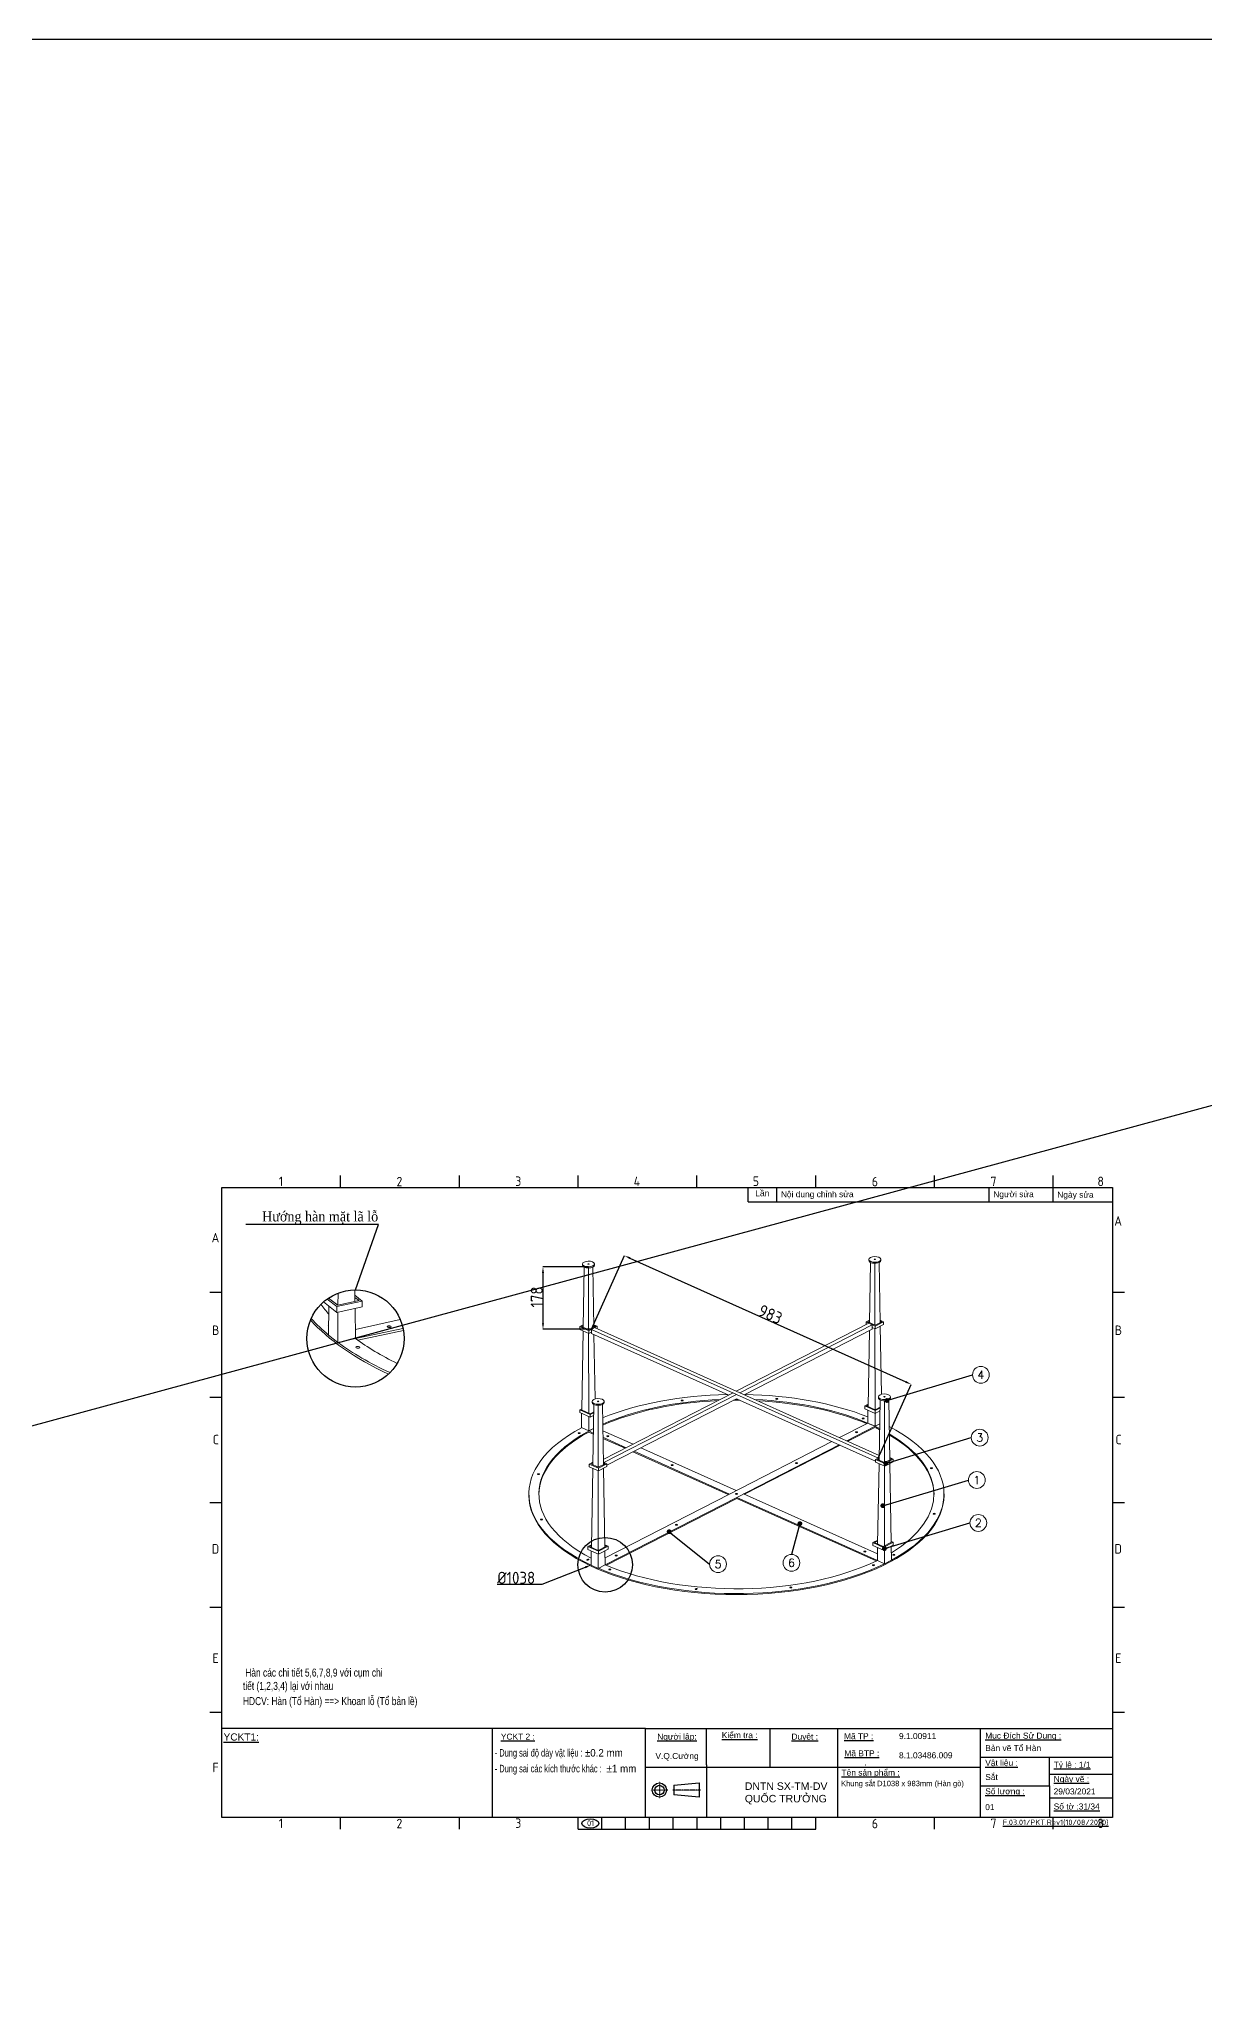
# Model space of a CAD drawing. Header units: millimetres. Extents: x -205945 to -46279, y 28253 to 108078.
# Drawn here: x -79536 to -76621, y 42130 to 47014 of the extents above; entities that cross this region are included whole.
import ezdxf
from ezdxf import colors
from ezdxf.entities.mleader import LeaderData, LeaderLine
from ezdxf.enums import TextEntityAlignment as Align
from ezdxf.math import Vec2, Vec3

# ---------------------------------------------------------------- set-up
doc = ezdxf.new("R2010")
doc.units = ezdxf.units.MM
doc.header["$PDMODE"] = 2
for name, pattern in [('CENTER', [2, 1.25, -0.25, 0.25, -0.25]), ('CENTERX2', [4, 2.5, -0.5, 0.5, -0.5]), ('CONTPVMNIL', [0])]:
    doc.linetypes.add(name, pattern=pattern)
doc.layers.get('0').update_dxf_attribs({"linetype": 'CONTPVMNIL'})
doc.layers.get('DEFPOINTS').update_dxf_attribs({"color": 6})
for name, color, linetype in [('CENTER', 1, 'CENTERX2'), ('FRAME050', 6, 'Continuous'), ('MAIN', 7, 'Continuous')]:
    doc.layers.add(name, color=color, linetype=linetype)
doc.layers.add('from', color=7, linetype='Continuous', lineweight=13)
doc.styles.add('ISOCP', font='isocp')
doc.styles.add('SLDTEXTSTYLE3', font='TXT', dxfattribs={"width": 0.65, "bigfont": 'bigfont'})
doc.styles.get("Standard").update_dxf_attribs({"font": 'isocp.shx'})
doc.styles.add('style1', font='arial.ttf', dxfattribs={"width": 0.75})
doc.styles.add('TXT', font='txt.shx', dxfattribs={"bigfont": 'gbcbig.shx'})
doc.dimstyles.new('Dim20$0', dxfattribs={"dimtxt": 20, "dimasz": 10, "dimexe": 0, "dimexo": 0, "dimgap": 0.6, "dimtad": 1, "dimtoh": 1, "dimdsep": 46, "dimtxsty": 'ISOCP', "dimcen": 0, "dimclrd": 3, "dimclre": 3, "dimclrt": 7, "dimadec": 3, "dimazin": 2, "dimtp": 0.05, "dimtm": 0.05, "dimtfac": 0.7, "dimtofl": 0, "dimtmove": 0, "dimatfit": 3, "dimfxl": 0, "dimtolj": 1, "dimarcsym": 0})
doc.dimstyles.new('Dim20$3', dxfattribs={"dimtxt": 20, "dimasz": 10, "dimexe": 0, "dimexo": 0, "dimgap": 0.6, "dimtad": 1, "dimtoh": 1, "dimdsep": 46, "dimtxsty": 'ISOCP', "dimcen": 0, "dimclrd": 3, "dimclre": 3, "dimclrt": 7, "dimadec": 3, "dimazin": 2, "dimtp": 0.05, "dimtm": 0.05, "dimtfac": 0.7, "dimtofl": 0, "dimtmove": 0, "dimatfit": 3, "dimfxl": 0, "dimtolj": 1, "dimarcsym": 0})
doc.dimstyles.new('Dim7.5', dxfattribs={"dimtxt": 7.5, "dimasz": 4, "dimexe": 0, "dimexo": 0, "dimgap": 1, "dimtad": 1, "dimdsep": 46, "dimtxsty": 'Standard', "dimcen": 0, "dimclrd": 3, "dimclre": 3, "dimclrt": 7, "dimadec": 3, "dimazin": 2, "dimtp": 0.05, "dimtm": 0.05, "dimtfac": 0.7, "dimtofl": 0, "dimtmove": 0, "dimatfit": 3, "dimfxl": 0, "dimtolj": 1, "dimarcsym": 0})

# ---------------------------------------------------------------- blocks, each defined once
blk = doc.blocks.new('ẢERHAEEH')
at = {"layer": 'FRAME050'}
for p, q in [((-261.36, 213.96), (-261.36, 217.92)), ((-221.76, 213.96), (-221.76, 217.92)), ((-182.16, 213.96), (-182.16, 217.92)), ((-142.56, 213.96), (-142.56, 217.92)), ((-102.96, 213.96), (-102.96, 217.92)), ((-63.36, 213.96), (-63.36, 217.92)), ((-23.76, 213.96), (-23.76, 217.92)), ((-300.96, 178.96), (-304.92, 178.96)), ((0, 178.96), (-3.96, 178.96)), ((-300.96, 143.96), (-304.92, 143.96)), ((0, 143.96), (-3.96, 143.96)), ((-304.92, 108.96), (-300.96, 108.96)), ((-3.96, 108.96), (0, 108.96)), ((-300.96, 73.96), (-304.92, 73.96)), ((0, 73.96), (-3.96, 73.96)), ((-300.96, 38.96), (-304.92, 38.96)), ((0, 38.96), (-3.96, 38.96)), ((-261.36, 0), (-261.36, 3.96)), ((-221.76, 0), (-221.76, 3.96)), ((-182.16, 0), (-182.16, 3.96)), ((-182.16, 0), (-102.96, 0)), ((-174.24, 0), (-174.24, 3.96)), ((-166.32, 0), (-166.32, 3.96)), ((-158.4, 0), (-158.4, 3.96)), ((-150.48, 0), (-150.48, 3.96)), ((-142.56, 3.96), (-142.56, 0)), ((-134.64, 0), (-134.64, 3.96)), ((-126.72, 0), (-126.72, 3.96)), ((-118.8, 0), (-118.8, 3.96)), ((-110.88, 0), (-110.88, 3.96)), ((-102.96, 0), (-102.96, 3.96)), ((-63.36, 0), (-63.36, 3.96)), ((-23.76, 0), (-23.76, 3.96))]:
    blk.add_line(p, q, dxfattribs=at)
at = {"layer": 'MAIN', "color": 7, "linetype": 'Continuous'}
blk.add_lwpolyline([(-300.96, 213.96), (-3.96, 213.96), (-3.96, 3.96), (-300.96, 3.96)], close=True, dxfattribs=at)
at = {"layer": 'FRAME050', "style": 'ISOCP'}
for s, p in [('1', (-281.95, 214.36)), ('2', (-242.72, 214.28)), ('3', (-203.13, 214.42)), ('4', (-163.63, 214.36)), ('5', (-123.93, 214.42)), ('6', (-84.25, 214.28)), ('7', (-44.67, 214.36)), ('8', (-9.03, 214.36)), ('A', (-3.41, 201.17)), ('A', (-304.37, 195.59)), ('B', (-304.21, 164.74)), ('B', (-3.25, 164.74)), ('C', (-303.97, 128.3)), ('C', (-3.01, 128.3)), ('D', (-304.3, 91.87)), ('D', (-3.34, 91.87)), ('E', (-304.05, 55.44)), ('E', (-3.09, 55.44)), ('F', (-304.05, 19.01)), ('1', (-281.95, 0.4)), ('2', (-242.72, 0.32)), ('3', (-203.13, 0.46)), ('6', (-84.25, 0.32)), ('7', (-44.67, 0.4)), ('8', (-9.03, 0.4))]:
    blk.add_text(s, height=3.17, dxfattribs=at).set_placement(p)
blk = doc.blocks.new('*D173')
at = {"color": 3, "lineweight": -2, "ltscale": 30, "transparency": 16777216}
for p, q in [((-78162.5, 43945.1), (-78276.3, 43945.1)), ((-78276.3, 43930.1), (-78276.3, 43804)), ((-78155.3, 43789), (-78276.3, 43789))]:
    blk.add_line(p, q, dxfattribs=at)
at = {"color": 3, "ltscale": 30, "transparency": 16777216}
for points in [[(-78278.8, 43930.1), (-78273.8, 43930.1), (-78276.3, 43945.1)], [(-78278.8, 43804), (-78273.8, 43804), (-78276.3, 43789)]]:
    blk.add_solid(points, dxfattribs=at)
at = {"layer": 'DEFPOINTS', "color": 0, "ltscale": 30, "transparency": 16777216}
for p in [(-78162.5, 43945.1), (-78276.3, 43789), (-78155.3, 43789)]:
    blk.add_point(p, dxfattribs=at)
at = {"color": 7, "ltscale": 30, "transparency": 16777216, "insert": (-78291.9, 43869.8), "char_height": 30, "attachment_point": 5, "rotation": 90, "style": 'ISOCP'}
blk.add_mtext('\\A1;178', dxfattribs=at)
blk = doc.blocks.new('*D174')
at = {"color": 3, "lineweight": -2, "ltscale": 30, "transparency": 16777216}
for p, q in [((-78155.3, 43789), (-78072.7, 43973.2)), ((-78059, 43967.1), (-77369, 43657.5)), ((-77438, 43467.1), (-77355.3, 43651.4))]:
    blk.add_line(p, q, dxfattribs=at)
at = {"color": 3, "ltscale": 30, "transparency": 16777216}
for points in [[(-78057.9, 43969.3), (-78060, 43964.8), (-78072.7, 43973.2)], [(-77368, 43659.8), (-77370, 43655.2), (-77355.3, 43651.4)]]:
    blk.add_solid(points, dxfattribs=at)
at = {"layer": 'DEFPOINTS', "color": 0, "ltscale": 30, "transparency": 16777216}
for p in [(-78155.3, 43789, 0), (-77355.3, 43651.4), (-77438, 43467.1, 0)]:
    blk.add_point(p, dxfattribs=at)
at = {"color": 7, "ltscale": 30, "transparency": 16777216, "insert": (-77707.6, 43826.5), "char_height": 30, "attachment_point": 5, "rotation": 335.8387, "style": 'ISOCP'}
blk.add_mtext('\\A1;983', dxfattribs=at)
blk = doc.blocks.new('*D175')
at = {"color": 3, "lineweight": -2, "ltscale": 30, "transparency": 16777216}
for p, q in [((-78278.6, 43152.3), (-78170.1, 43194.2)), ((-78391.2, 43152.3), (-78278.6, 43152.3))]:
    blk.add_line(p, q, dxfattribs=at)
at = {"color": 3, "ltscale": 30, "transparency": 16777216}
blk.add_solid([(-78171.1, 43196.6), (-78169.2, 43191.9), (-78156.2, 43199.7)], dxfattribs=at)
at = {"layer": 'DEFPOINTS', "color": 0, "ltscale": 30, "transparency": 16777216}
for p in [(-77170.9, 43581), (-78156.2, 43199.7)]:
    blk.add_point(p, dxfattribs=at)
at = {"color": 7, "ltscale": 30, "transparency": 16777216, "insert": (-78343.2, 43167.9), "char_height": 30, "attachment_point": 5, "style": 'ISOCP'}
blk.add_mtext('\\A1;%%C1038', dxfattribs=at)

msp = doc.modelspace()

# ---------------------------------------------------------------- linework, layer by layer
at = {"ltscale": 30}
msp.add_line((-135875.365, 28252.757), (-66788.624, 47014.308), dxfattribs=at)
at = {"color": 0, "linetype": 'Continuous', "lineweight": 0, "extrusion": (5.55112e-17, 0.877389, 0.479779)}
for p, q in [((-77461.586, 43961.209, 0), (-77461.586, 43963.841, 0)), ((-77431.586, 43961.209, 0), (-77431.586, 43963.841, 0)), ((-78177.532, 43949.675, 0), (-78177.532, 43952.308, 0)), ((-78175.839, 43793.891, 0), (-78173.218, 43944.625, 0)), ((-78162.085, 43787.721, 0), (-78162.175, 43942.481, 0)), ((-78149.223, 43794.181, 0), (-78151.841, 43944.628, 0)), ((-78147.532, 43949.675, 0), (-78147.532, 43952.308, 0)), ((-77459.893, 43805.425, 0), (-77457.272, 43956.158, 0)), ((-77446.139, 43799.255, 0), (-77446.229, 43954.014, 0)), ((-77433.277, 43805.714, 0), (-77435.895, 43956.161, 0)), ((-77459.783, 43811.783, 0), (-77468.494, 43807.313, 0)), ((-77424.678, 43808.019, 0), (-77433.385, 43811.924, 0)), ((-78175.729, 43800.249, 0), (-78184.44, 43795.779, 0)), ((-78184.44, 43795.779, 0), (-78161.797, 43785.621, 0)), ((-78184.44, 43788.76, 0), (-78184.44, 43795.779, 0)), ((-78161.797, 43778.602, 0), (-78184.44, 43788.76, 0)), ((-78180.2, 43795.848, 0), (-78175.766, 43798.123, 0)), ((-78161.939, 43787.656, 0), (-78180.2, 43795.848, 0)), ((-78179.428, 43587.56, 0), (-78175.994, 43784.971, 0)), ((-78161.965, 43579.726, 0), (-78162.08, 43778.729, 0)), ((-78144.864, 43796.417, 0), (-78161.939, 43787.656, 0)), ((-78161.797, 43785.621, 0), (-78140.624, 43796.485, 0)), ((-78161.797, 43778.602, 0), (-78161.797, 43785.621, 0)), ((-78155.308, 43781.931, 0), (-78161.797, 43778.602, 0)), ((-78147.112, 43793.156, 0), (-78155.308, 43788.951, 0)), ((-78155.308, 43788.951, 0), (-77792.255, 43626.082, 0)), ((-78155.308, 43788.951, 0), (-78155.308, 43778.422, 0)), ((-78155.308, 43778.422, 0), (-77811.968, 43624.397, 0)), ((-78140.624, 43796.485, 0), (-78149.331, 43800.391, 0)), ((-78149.296, 43798.405, 0), (-78144.864, 43796.417, 0)), ((-78146.105, 43615.013, 0), (-78148.898, 43775.546, 0)), ((-78147.112, 43793.156, 0), (-77784.059, 43630.288, 0)), ((-78140.624, 43790.245, 0), (-78140.624, 43796.485, 0)), ((-77792.824, 43634.22, 0), (-77461.555, 43804.2, 0)), ((-77784.059, 43630.288, 0), (-77452.79, 43800.268, 0)), ((-77773.111, 43625.376, 0), (-77452.79, 43789.739, 0)), ((-77468.494, 43807.313, 0), (-77445.851, 43797.155, 0)), ((-77468.494, 43800.639, 0), (-77468.494, 43807.313, 0)), ((-77464.254, 43807.381, 0), (-77459.82, 43809.656, 0)), ((-77445.993, 43799.189, 0), (-77464.254, 43807.381, 0)), ((-77463.538, 43595.835, 0), (-77460.232, 43785.92, 0)), ((-77461.555, 43804.2, 0), (-77452.79, 43800.268, 0)), ((-77452.79, 43800.268, 0), (-77452.79, 43789.739, 0)), ((-77445.851, 43790.136, 0), (-77452.79, 43793.249, 0)), ((-77446.017, 43587.974, 0), (-77446.134, 43790.263, 0)), ((-77428.918, 43807.95, 0), (-77445.993, 43799.189, 0)), ((-77445.851, 43797.155, 0), (-77424.678, 43808.019, 0)), ((-77424.678, 43800.999, 0), (-77445.851, 43790.136, 0)), ((-77445.851, 43790.136, 0), (-77445.851, 43797.155, 0)), ((-77433.35, 43809.938, 0), (-77428.918, 43807.95, 0)), ((-77430.159, 43626.546, 0), (-77433.119, 43796.668, 0)), ((-77424.678, 43800.999, 0), (-77424.678, 43808.019, 0)), ((-78125.408, 43463.565, 0), (-77801.02, 43630.014, 0)), ((-78124.159, 43455.777, 0), (-77792.255, 43626.082, 0)), ((-77792.255, 43626.082, 0), (-77437.288, 43466.842, 0)), ((-77784.059, 43630.288, 0), (-77435.644, 43473.986, 0)), ((-77437.547, 43617.713, 0), (-77437.547, 43620.345, 0)), ((-77407.547, 43617.713, 0), (-77407.547, 43620.345, 0)), ((-78179.378, 43590.436, 0), (-78184.44, 43587.838, 0)), ((-78184.44, 43587.838, 0), (-78158.144, 43576.042, 0)), ((-78184.44, 43580.819, 0), (-78184.44, 43587.838, 0)), ((-78158.144, 43569.022, 0), (-78184.44, 43580.819, 0)), ((-78180.2, 43587.906, 0), (-78179.415, 43588.309, 0)), ((-78158.287, 43578.076, 0), (-78180.2, 43587.906, 0)), ((-78180.2, 43543.16, 0), (-78179.583, 43578.64, 0)), ((-78161.939, 43534.968, 0), (-78161.96, 43570.734, 0)), ((-78149.501, 43582.584, 0), (-78158.287, 43578.076, 0)), ((-78158.144, 43576.042, 0), (-78149.538, 43580.458, 0)), ((-78158.144, 43569.022, 0), (-78158.144, 43576.042, 0)), ((-78149.661, 43573.375, 0), (-78158.144, 43569.022, 0)), ((-78153.493, 43606.179, 0), (-78153.493, 43608.812, 0)), ((-78151.8, 43450.395, 0), (-78149.179, 43601.129, 0)), ((-78138.046, 43444.225, 0), (-78138.136, 43598.985, 0)), ((-78125.184, 43450.685, 0), (-78127.802, 43601.132, 0)), ((-78123.493, 43606.179, 0), (-78123.493, 43608.812, 0)), ((-78116.585, 43449.134, 0), (-77792.255, 43615.554, 0)), ((-77792.255, 43615.554, 0), (-77444.455, 43459.528, 0)), ((-77463.432, 43601.969, 0), (-77471.909, 43597.619, 0)), ((-77471.909, 43597.619, 0), (-77445.613, 43585.823, 0)), ((-77471.909, 43590.6, 0), (-77471.909, 43597.619, 0)), ((-77445.613, 43578.804, 0), (-77471.909, 43590.6, 0)), ((-77467.669, 43597.688, 0), (-77463.469, 43599.843, 0)), ((-77445.756, 43587.857, 0), (-77467.669, 43597.688, 0)), ((-77464.254, 43554.693, 0), (-77463.694, 43586.915, 0)), ((-77445.993, 43546.501, 0), (-77446.012, 43578.982, 0)), ((-77433.555, 43594.117, 0), (-77445.756, 43587.857, 0)), ((-77445.613, 43585.823, 0), (-77433.592, 43591.991, 0)), ((-77445.613, 43578.804, 0), (-77445.613, 43585.823, 0)), ((-77433.715, 43584.909, 0), (-77445.613, 43578.804, 0)), ((-77435.854, 43461.929, 0), (-77433.233, 43612.662, 0)), ((-77422.1, 43455.759, 0), (-77422.19, 43610.518, 0)), ((-77409.238, 43462.218, 0), (-77411.856, 43612.665, 0)), ((-78180.2, 43543.16, 0), (-78161.939, 43534.968, 0)), ((-78161.939, 43534.968, 0), (-78150.225, 43540.978, 0)), ((-78150.226, 43540.903, 0), (-78161.861, 43534.933, 0)), ((-78161.861, 43534.933, 0), (-78150.419, 43529.8, 0)), ((-78150.465, 43527.188, 0), (-78161.797, 43532.272, 0)), ((-78051.13, 43501.679, 0), (-78126.661, 43535.562, 0)), ((-78126.373, 43519.012, 0), (-78068.204, 43492.918, 0)), ((-77464.254, 43554.693, 0), (-77534.827, 43518.48, 0)), ((-77516.566, 43510.288, 0), (-77445.968, 43546.514, 0)), ((-77446.125, 43543.801, 0), (-77513.83, 43509.061, 0)), ((-77464.254, 43554.693, 0), (-77445.993, 43546.501, 0)), ((-77445.993, 43546.501, 0), (-77434.279, 43552.512, 0)), ((-78070.941, 43491.513, 0), (-78126.326, 43516.359, 0)), ((-77812.944, 43375.774, 0), (-78051.228, 43482.67, 0)), ((-78048.491, 43484.074, 0), (-77810.207, 43377.178, 0)), ((-77793.133, 43385.939, 0), (-78031.417, 43492.835, 0)), ((-77553.971, 43508.658, 0), (-77810.207, 43377.178, 0)), ((-77791.946, 43368.986, 0), (-77535.71, 43500.466, 0)), ((-77532.973, 43499.238, 0), (-77772.135, 43376.52, 0)), ((-78151.69, 43456.753, 0), (-78160.401, 43452.283, 0)), ((-78160.401, 43445.264, 0), (-78160.401, 43452.283, 0)), ((-78160.401, 43452.283, 0), (-78137.757, 43442.125, 0)), ((-78137.757, 43435.106, 0), (-78160.401, 43445.264, 0)), ((-78156.161, 43452.352, 0), (-78151.726, 43454.627, 0)), ((-78137.9, 43444.16, 0), (-78156.161, 43452.352, 0)), ((-78155.389, 43244.064, 0), (-78151.955, 43441.475, 0)), ((-78137.926, 43236.23, 0), (-78138.041, 43435.233, 0)), ((-78120.825, 43452.921, 0), (-78137.9, 43444.16, 0)), ((-78137.757, 43442.125, 0), (-78116.585, 43452.989, 0)), ((-78116.585, 43445.97, 0), (-78137.757, 43435.106, 0)), ((-78137.757, 43435.106, 0), (-78137.757, 43442.125, 0)), ((-78116.585, 43452.989, 0), (-78125.292, 43456.895, 0)), ((-78125.281, 43456.28, 0), (-78124.159, 43455.777, 0)), ((-78125.257, 43454.909, 0), (-78120.825, 43452.921, 0)), ((-78121.597, 43244.584, 0), (-78125.026, 43441.639, 0)), ((-78116.585, 43445.97, 0), (-78116.585, 43452.989, 0)), ((-77435.744, 43468.287, 0), (-77444.455, 43463.817, 0)), ((-77444.455, 43463.817, 0), (-77421.812, 43453.659, 0)), ((-77444.455, 43456.798, 0), (-77444.455, 43463.817, 0)), ((-77421.812, 43446.64, 0), (-77444.455, 43456.798, 0)), ((-77440.215, 43463.885, 0), (-77435.781, 43466.16, 0)), ((-77421.954, 43455.693, 0), (-77440.215, 43463.885, 0)), ((-77439.499, 43252.339, 0), (-77436.009, 43453.009, 0)), ((-77435.755, 43467.628, 0), (-77437.288, 43466.842, 0)), ((-77421.98, 43247.739, 0), (-77422.095, 43446.767, 0)), ((-77404.879, 43464.454, 0), (-77421.954, 43455.693, 0)), ((-77421.812, 43453.659, 0), (-77400.639, 43464.523, 0)), ((-77400.639, 43457.504, 0), (-77421.812, 43446.64, 0)), ((-77421.812, 43446.64, 0), (-77421.812, 43453.659, 0)), ((-77400.639, 43464.523, 0), (-77409.346, 43468.428, 0)), ((-77409.311, 43466.442, 0), (-77404.879, 43464.454, 0)), ((-77405.651, 43256.117, 0), (-77409.08, 43453.172, 0)), ((-77400.639, 43457.504, 0), (-77400.639, 43464.523, 0)), ((-78311.54, 43377.463, 0), (-78311.54, 43374.831, 0)), ((-77810.207, 43377.178, 0), (-78121.128, 43217.639, 0)), ((-77439.931, 43227.491, 0), (-77774.872, 43377.747, 0)), ((-77273.54, 43377.463, 0), (-77273.54, 43374.831, 0)), ((-78120.752, 43200.27, 0), (-77791.946, 43368.986, 0)), ((-77791.946, 43366.354, 0), (-78117.882, 43199.111, 0)), ((-77791.946, 43368.986, 0), (-77440.189, 43211.185, 0)), ((-77443.179, 43209.895, 0), (-77791.946, 43366.354, 0)), ((-78155.277, 43250.484, 0), (-78164.053, 43245.98, 0)), ((-78164.053, 43238.961, 0), (-78164.053, 43245.98, 0)), ((-78164.053, 43245.98, 0), (-78137.757, 43234.184, 0)), ((-78137.757, 43227.165, 0), (-78164.053, 43238.961, 0)), ((-78159.813, 43246.049, 0), (-78155.314, 43248.357, 0)), ((-78137.9, 43236.218, 0), (-78159.813, 43246.049, 0)), ((-78156.161, 43199.664, 0), (-78155.544, 43235.144, 0)), ((-78137.9, 43191.472, 0), (-78137.921, 43227.238, 0)), ((-78117.41, 43246.732, 0), (-78137.9, 43236.218, 0)), ((-78137.757, 43234.184, 0), (-78113.17, 43246.8, 0)), ((-78113.17, 43239.781, 0), (-78137.757, 43227.165, 0)), ((-78137.757, 43227.165, 0), (-78137.757, 43234.184, 0)), ((-78113.17, 43246.8, 0), (-78121.702, 43250.628, 0)), ((-78121.668, 43248.642, 0), (-78117.41, 43246.732, 0)), ((-78120.825, 43200.233, 0), (-78121.44, 43235.538, 0)), ((-78113.17, 43239.781, 0), (-78113.17, 43246.8, 0)), ((-77439.331, 43262.017, 0), (-77451.522, 43255.762, 0)), ((-77451.522, 43255.762, 0), (-77425.226, 43243.965, 0)), ((-77451.522, 43248.743, 0), (-77451.522, 43255.762, 0)), ((-77425.226, 43236.946, 0), (-77451.522, 43248.743, 0)), ((-77447.282, 43255.83, 0), (-77439.368, 43259.891, 0)), ((-77425.369, 43246, 0), (-77447.282, 43255.83, 0)), ((-77440.215, 43211.197, 0), (-77439.654, 43243.419, 0)), ((-77439.491, 43252.808, 0), (-77439.983, 43252.556, 0)), ((-77404.879, 43256.513, 0), (-77425.369, 43246, 0)), ((-77425.226, 43243.965, 0), (-77400.639, 43256.581, 0)), ((-77400.639, 43249.562, 0), (-77425.226, 43236.946, 0)), ((-77425.226, 43236.946, 0), (-77425.226, 43243.965, 0)), ((-77421.954, 43203.005, 0), (-77421.975, 43238.615, 0)), ((-77400.639, 43256.581, 0), (-77405.699, 43258.851, 0)), ((-77405.664, 43256.865, 0), (-77404.879, 43256.513, 0)), ((-77404.879, 43211.766, 0), (-77405.494, 43247.071, 0)), ((-77400.639, 43249.562, 0), (-77400.639, 43256.581, 0)), ((-78156.161, 43199.664, 0), (-78137.9, 43191.472, 0)), ((-78137.9, 43191.472, 0), (-78120.825, 43200.233, 0)), ((-78120.827, 43200.304, 0), (-78120.752, 43200.27, 0)), ((-77440.215, 43211.197, 0), (-77421.954, 43203.005, 0)), ((-77421.954, 43203.005, 0), (-77404.879, 43211.766, 0))]:
    msp.add_line(p, q, dxfattribs=at)
at = {"color": 0, "linetype": 'Continuous', "lineweight": 0, "extrusion": (-5.55112e-17, 0.91158, 0.411123)}
for p, q in [((-78815.961, 43864.728, 0), (-78791.907, 43845.885, 0)), ((-78789.382, 43849.216, 0), (-78812.362, 43867.217, 0)), ((-78811.146, 43866.265, 0), (-78811.118, 43868.033, 0)), ((-78736.255, 43860.679, 0), (-78789.382, 43849.216, 0)), ((-78788.921, 43849.315, 0), (-78788.772, 43879.42, 0)), ((-78746.588, 43858.45, 0), (-78747.053, 43887.524, 0)), ((-78728.154, 43859.642, 0), (-78746.841, 43874.28, 0)), ((-78746.755, 43868.905, 0), (-78736.255, 43860.679, 0)), ((-78791.907, 43831.3, 0), (-78825.367, 43857.51, 0)), ((-78812.618, 43774.436, 0), (-78811.461, 43846.618, 0)), ((-78791.907, 43845.885, 0), (-78728.154, 43859.642, 0)), ((-78791.907, 43831.3, 0), (-78791.907, 43845.885, 0)), ((-78728.154, 43845.056, 0), (-78791.907, 43831.3, 0)), ((-78789.382, 43756.235, 0), (-78789.007, 43831.926, 0)), ((-78745.109, 43765.788, 0), (-78746.312, 43841.138, 0)), ((-78633.174, 43813.156, 0), (-78745.479, 43788.923, 0)), ((-78728.154, 43845.056, 0), (-78728.154, 43859.642, 0)), ((-78812.618, 43774.436, 0), (-78789.382, 43756.235, 0)), ((-78789.382, 43756.235, 0), (-78745.109, 43765.788, 0)), ((-78745.112, 43765.98, 0), (-78744.919, 43765.829, 0)), ((-78744.919, 43765.829, 0), (-78626.357, 43791.411, 0)), ((-78625.359, 43786.157, 0), (-78738.966, 43761.644, 0))]:
    msp.add_line(p, q, dxfattribs=at)
for p, q in [((-78020.112, 42790.868, 0), (-79079.376, 42790.868, 0)), ((-78402.968, 42790.868, 0), (-78402.968, 42568.921, 0)), ((-77708.823, 42790.868, 0), (-77708.823, 42694.098, 0)), ((-77182.409, 42719.224, 0), (-77182.409, 42790.868, 0)), ((-78020.112, 42694.098, 0), (-77538.942, 42694.098, 0)), ((-77867.146, 42700.251, 0), (-77867.146, 42568.921, 0)), ((-77470.598, 42700.251, 0), (-77469.636, 42700.251, 0)), ((-77009.608, 42677.02, 0), (-76851.876, 42677.02, 0)), ((-77009.608, 42618.199, 0), (-76851.876, 42618.199, 0))]:
    msp.add_line(p, q)
at = {"ltscale": 3}
msp.add_line((-77538.942, 42694.098, 0), (-77182.409, 42694.098, 0), dxfattribs=at)
at = {"linetype": 'ByBlock'}
msp.add_line((-77009.608, 42648.121, 0), (-77009.608, 42568.921, 0), dxfattribs=at)
at = {"ltscale": 30}
msp.add_lwpolyline([(-135875.365, 47014.308), (-66788.624, 47014.308), (-66788.624, 28252.757), (-135875.365, 28252.757)], close=True, dxfattribs=at)
for centre, radius in [((-78745.115, 43766.119, 0), 121.421), ((-78120.828, 43200.358, 0), 68.219)]:
    msp.add_circle(centre, radius, dxfattribs=at)
at = {"color": 0, "linetype": 'Continuous', "lineweight": 0}
for centre, major_axis, ratio, start_param, end_param in [((-78162.532, 43952.308, 0), (15, 0), 0.47977921, -5.464223119705613, 0.8189621874739736), ((-77446.586, 43963.841, 0), (-15, 0), 0.47977921, -3.89342679, 2.38975851), ((-77881.834, 43963.668, 0), (-1038, 0), 0.41112267, 0.35313951, 0.45853004), ((-78660.908, 43790.094, 0), (-10, 0), 0.41112267, -1.89763071, -1.24396195), ((-77881.834, 43963.668, 0), (1038, 0), 0.41112267, -2.6341836, -2.41665854), ((-78138.493, 43608.812, 0), (15, 0), 0.47977921, -3.89342679, 2.38975851), ((-77792.54, 43377.463, 0), (-519, 0), 0.47977921, -1.52554513, -0.86995809), ((-77792.54, 43377.463, 0), (-519, 0), 0.47977921, -2.25629023, -1.61156477), ((-77422.547, 43620.345, 0), (-15, 0), 0.47977921, -5.464223119705551, 0.8189621874740349), ((-77792.54, 43374.831, 0), (-494, 0), 0.47977921, -1.47775828, -0.82733188), ((-77792.54, 43374.831, 0), (-494, 0), 0.47977921, -1.58828677, -1.55663474), ((-77792.54, 43374.831, 0), (-494, 0), 0.47977921, -2.28973594, -1.67748154), ((-77792.54, 43377.463, 0), (-519, 0), 0.47977921, -0.72774703, 0.7945378), ((-77792.54, 43374.831, 0), (-494, 0), 0.47977921, -0.72652779, -0.00555287), ((-78113.88, 43518.986, 0), (-5, 0), 0.47977921, -2.04339834, -1.09819431), ((-77491.979, 43529.053, 0), (-5, 0), 0.47977921, -2.04339834, -1.09819431), ((-77792.54, 43374.831, 0), (-494, 0), 0.47977921, -2.38142214, -2.34793681), ((-77792.54, 43377.463, 0), (519, 0), 0.47977921, -0.72735996, 0.74405741), ((-77792.54, 43374.831, 0), (494, 0), 0.47977921, 0.00555287, 0.68612983), ((-77953.184, 43446.897, 0), (-5, 0), 0.47977921, -2.04339834, -1.09819431), ((-77642.235, 43451.955, 0), (-5, 0), 0.47977921, -2.04339834, -1.09819431), ((-77792.54, 43374.831, 0), (-5, 0), 0.47977921, -2.04339834, -1.09819431), ((-77792.54, 43374.831, 0), (-5, 0), 0.47977921, -2.04339834, -1.09819431), ((-77942.746, 43297.757, 0), (-5, 0), 0.47977921, -2.04339834, -1.09819431), ((-77631.792, 43302.718, 0), (-5, 0), 0.47977921, -2.04339834, -1.09819431), ((-77471.095, 43230.628, 0), (-5, 0), 0.47977921, -2.04339834, -1.09819431), ((-77792.54, 43377.463, 0), (519, 0), 0.47977921, -2.29854336, -0.77592125), ((-78093.001, 43220.659, 0), (-5, 0), 0.47977921, -2.04339834, -1.09819431)]:
    msp.add_ellipse(centre, major_axis=major_axis, ratio=ratio, start_param=start_param, end_param=end_param, dxfattribs=at)
at = {"color": 0, "linetype": 'Continuous', "lineweight": 0, "extrusion": (-4.94616e-17, -1.66533e-16, -1)}
msp.add_ellipse((-77446.586, 43961.209, 0), major_axis=(-15, 0), ratio=0.47977921, start_param=-2.38975851, end_param=0, dxfattribs=at)
at = {"color": 0, "linetype": 'Continuous', "lineweight": 0, "extrusion": (-6.36659e-17, -5.55112e-17, -1)}
msp.add_ellipse((-77446.586, 43963.841, 0), major_axis=(1.5, 0), ratio=0.47977921, start_param=-5.531351167859438, end_param=0.751834139320148, dxfattribs=at)
at = {"color": 0, "linetype": 'Continuous', "lineweight": 0, "extrusion": (-1.73103e-16, -2.77556e-16, -1)}
msp.add_ellipse((-77446.586, 43961.209, 0), major_axis=(15, 0), ratio=0.47977921, start_param=0, end_param=0.75183414, dxfattribs=at)
at = {"color": 0, "linetype": 'Continuous', "lineweight": 0, "extrusion": (-1.17133e-16, -2.22045e-16, -1)}
msp.add_ellipse((-78162.532, 43949.675, 0), major_axis=(15, 0), ratio=0.47977921, start_param=0, end_param=3.14159265, dxfattribs=at)
at = {"color": 0, "linetype": 'Continuous', "lineweight": 0, "extrusion": (5.32662e-17, -2.22045e-16, -1)}
msp.add_ellipse((-78162.532, 43952.308, 0), major_axis=(-1.5, 0), ratio=0.47977921, start_param=-3.960554841063277, end_param=2.322630466116309, dxfattribs=at)
at = {"color": 0, "linetype": 'Continuous', "lineweight": 0, "extrusion": (6.51193e-17, -1.66533e-16, -1)}
msp.add_ellipse((-77881.834, 43958.198, 0), major_axis=(1038, 0), ratio=0.41112267, start_param=2.42221862, end_param=2.79290984, dxfattribs=at)
at = {"color": 0, "linetype": 'Continuous', "lineweight": 0, "extrusion": (5.55112e-17, 1.66533e-16, -1)}
msp.add_ellipse((-77881.834, 43963.668, 0), major_axis=(-988, 0), ratio=0.41112267, start_param=-0.34449831, end_param=-0.27973691, dxfattribs=at)
at = {"color": 0, "linetype": 'Continuous', "lineweight": 0, "extrusion": (-3.72536e-17, 1.11022e-16, -1)}
msp.add_ellipse((-78808.639, 43798.41, 0), major_axis=(-5, 0), ratio=0.41112267, start_param=-0.76196465, end_param=0.77514332, dxfattribs=at)
at = {"color": 0, "linetype": 'Continuous', "lineweight": 0, "extrusion": (5.66065e-17, -1.11022e-16, -1)}
msp.add_ellipse((-77881.834, 43963.668, 0), major_axis=(-988, 0), ratio=0.41112267, start_param=-0.69453044, end_param=-0.50790392, dxfattribs=at)
at = {"color": 0, "linetype": 'Continuous', "lineweight": 0, "extrusion": (1.11022e-16, -1.11022e-16, -1)}
msp.add_ellipse((-78660.908, 43795.564, 0), major_axis=(-5, 0), ratio=0.41112267, start_param=-0.48332195, end_param=5.79986336, dxfattribs=at)
at = {"color": 0, "linetype": 'Continuous', "lineweight": 0, "extrusion": (1.83103e-17, -5.55112e-17, -1)}
msp.add_ellipse((-78739.132, 43743.963, 0), major_axis=(-4.986, 0), ratio=0.41112267, start_param=-3.624914600296008, end_param=2.658270706883578, dxfattribs=at)
at = {"color": 0, "linetype": 'Continuous', "lineweight": 0, "extrusion": (-1.11022e-16, -1.11022e-16, -1)}
for centre, start_param, end_param in [((-77691.868, 43615.09, 0), -3.960554841064095, 2.322630466115491), ((-77928.464, 43611.015, 0), -3.960554841063731, 2.322630466115855), ((-77475.819, 43566.245, 0), -3.960554841064095, 2.322630466115491), ((-78186.017, 43529.419, 0), -3.960554841063731, 2.322630466115855), ((-78287.351, 43426.864, 0), -3.960554841064005, 2.322630466115581), ((-77305.123, 43441.594, 0), -3.960554841064005, 2.322630466115581), ((-77297.729, 43328.062, 0), -3.960554841064005, 2.322630466115581), ((-78279.956, 43313.332, 0), -3.960554841064005, 2.322630466115581), ((-77399.063, 43225.507, 0), -3.960554841064005, 2.322630466115581), ((-78163.886, 43213.186, 0), -3.960554841064005, 2.322630466115581), ((-77450.139, 43199.299, 0), -3.960554841064005, 2.322630466115581), ((-77893.211, 43139.836, 0), -3.960554841064095, 2.322630466115491), ((-77656.615, 43143.911, 0), -3.960554841064005, 2.322630466115581)]:
    msp.add_ellipse(centre, major_axis=(-2.5, 0), ratio=0.47977921, start_param=start_param, end_param=end_param, dxfattribs=at)
at = {"color": 0, "linetype": 'Continuous', "lineweight": 0, "extrusion": (-5.68173e-17, -2.77556e-16, -1)}
msp.add_ellipse((-77422.547, 43617.713, 0), major_axis=(-15, 0), ratio=0.47977921, start_param=-0.81896219, end_param=0, dxfattribs=at)
at = {"color": 0, "linetype": 'Continuous', "lineweight": 0, "extrusion": (-1.19917e-16, -1.66533e-16, -1)}
msp.add_ellipse((-77422.547, 43617.713, 0), major_axis=(15, 0), ratio=0.47977921, start_param=0, end_param=2.32263047, dxfattribs=at)
at = {"color": 0, "linetype": 'Continuous', "lineweight": 0, "extrusion": (-3.08149e-33, -5.55112e-17, -1)}
msp.add_ellipse((-77422.547, 43620.345, 0), major_axis=(1.5, 0), ratio=0.47977921, start_param=-3.960554841063884, end_param=2.322630466115703, dxfattribs=at)
at = {"color": 0, "linetype": 'Continuous', "lineweight": 0, "extrusion": (-1.31727e-16, -5.55112e-17, -1)}
msp.add_ellipse((-78138.493, 43606.179, 0), major_axis=(15, 0), ratio=0.47977921, start_param=0, end_param=3.14159265, dxfattribs=at)
at = {"color": 0, "linetype": 'Continuous', "lineweight": 0, "extrusion": (-2.59102e-17, -1.66533e-16, -1)}
msp.add_ellipse((-78138.493, 43608.812, 0), major_axis=(-1.5, 0), ratio=0.47977921, start_param=-5.531351167859235, end_param=0.7518341393203518, dxfattribs=at)
at = {"color": 0, "linetype": 'Continuous', "lineweight": 0, "extrusion": (3.21335e-17, -1.11022e-16, -1)}
msp.add_ellipse((-77792.54, 43377.463, 0), major_axis=(494, 0), ratio=0.47977921, start_param=-2.31438578, end_param=-1.65248064, dxfattribs=at)
at = {"color": 0, "linetype": 'Continuous', "lineweight": 0, "extrusion": (2.48e-18, -1.66533e-16, -1)}
msp.add_ellipse((-77792.54, 43377.463, 0), major_axis=(494, 0), ratio=0.47977921, start_param=-1.57448593, end_param=-1.56533173, dxfattribs=at)
at = {"color": 0, "linetype": 'Continuous', "lineweight": 0, "extrusion": (-1.03513e-17, -2.77556e-16, -1)}
msp.add_ellipse((-77792.54, 43377.463, 0), major_axis=(494, 0), ratio=0.47977921, start_param=-1.47748311, end_param=-0.81896219, dxfattribs=at)
at = {"color": 0, "linetype": 'Continuous', "lineweight": 0, "extrusion": (-5.55112e-17, -5.55112e-17, -1)}
msp.add_ellipse((-77792.54, 43377.463, 0), major_axis=(-494, 0), ratio=0.47977921, start_param=-0.74443728, end_param=0.76112537, dxfattribs=at)
at = {"color": 0, "linetype": 'Continuous', "lineweight": 0, "extrusion": (-1.32329e-16, -2.22045e-16, -1)}
for centre in [(-78113.88, 43521.619, 0), (-77491.979, 43531.686, 0), (-77953.184, 43449.529, 0), (-77642.235, 43454.587, 0), (-77792.54, 43377.463, 0), (-77792.54, 43377.463, 0), (-77942.746, 43300.389, 0), (-77631.792, 43305.35, 0), (-77471.095, 43233.261, 0), (-78093.001, 43223.291, 0)]:
    msp.add_ellipse(centre, major_axis=(-2.5, 0), ratio=0.47977921, start_param=-0.81896219, end_param=5.46422312, dxfattribs=at)
at = {"color": 0, "linetype": 'Continuous', "lineweight": 0, "extrusion": (-1.38018e-17, -1.11022e-16, -1)}
msp.add_ellipse((-77792.54, 43377.463, 0), major_axis=(494, 0), ratio=0.47977921, start_param=-0.81896219, end_param=-0.76003718, dxfattribs=at)
at = {"color": 0, "linetype": 'Continuous', "lineweight": 0, "extrusion": (-1.52732e-16, -2.22045e-16, -1)}
msp.add_ellipse((-77792.54, 43377.463, 0), major_axis=(494, 0), ratio=0.47977921, start_param=-0.68627767, end_param=0.66958023, dxfattribs=at)
at = {"color": 0, "linetype": 'Continuous', "lineweight": 0, "extrusion": (-9.33281e-17, -2.22045e-16, -1)}
msp.add_ellipse((-77792.54, 43374.831, 0), major_axis=(519, 0), ratio=0.47977921, start_param=0, end_param=3.14159265, dxfattribs=at)
at = {"color": 0, "linetype": 'Continuous', "lineweight": 0, "extrusion": (-5.15894e-17, -2.22045e-16, -1)}
msp.add_ellipse((-77792.54, 43377.463, 0), major_axis=(-494, 0), ratio=0.47977921, start_param=-2.36486738, end_param=-0.84390432, dxfattribs=at)
at = {"color": 0, "linetype": 'Continuous', "lineweight": 0, "extrusion": (-1.11022e-16, -3.33067e-16, -1)}
msp.add_ellipse((-78109.261, 43188.681, 0), major_axis=(-2.493, 0), ratio=0.47977921, start_param=-3.960554841064099, end_param=2.322630466115487, dxfattribs=at)
at = {"color": 1}
msp.add_ellipse((-78157.98, 42553.727, 0), major_axis=(-21.079, 0), ratio=0.55171628, dxfattribs=at)
at = {"layer": 'CENTER', "color": 1, "linetype": 'CENTER', "ltscale": 0.05}
for p, q in [((-77985.231, 42658.764, 0), (-77985.231, 42615.98, 0)), ((-77963.839, 42637.372, 0), (-78006.623, 42637.372, 0))]:
    msp.add_line(p, q, dxfattribs=at)
at = {"layer": 'CENTER'}
msp.add_line((-77882.678, 42637.372, 0), (-77952.003, 42637.372, 0), dxfattribs=at)
at = {"layer": 'from', "color": 4, "ltscale": 3}
for centre in [(-77181.248, 43675.249, 0), (-77184.241, 43518.166, 0), (-77191.562, 43412.264, 0), (-77187.656, 43304.963, 0), (-77655.033, 43205.329, 0), (-77838.512, 43202.088, 0)]:
    msp.add_circle(centre, 21, dxfattribs=at)
at = {"layer": 'MAIN'}
for p, q in [((-77763.591, 44107.921, 0), (-77763.591, 44143.921, 0)), ((-77763.591, 44107.921, 0), (-76851.876, 44107.921, 0)), ((-77691.591, 44107.921, 0), (-77691.591, 44143.921, 0)), ((-77160.384, 44107.921, 0), (-77160.384, 44143.921, 0)), ((-77000.376, 44107.921, 0), (-77000.376, 44143.921, 0)), ((-78020.112, 42790.868, 0), (-76851.876, 42790.868, 0)), ((-78020.112, 42694.098, 0), (-78020.112, 42790.868, 0)), ((-77867.146, 42700.251, 0), (-77867.146, 42790.868, 0)), ((-77538.942, 42719.224, 0), (-77538.942, 42790.868, 0)), ((-78020.112, 42568.921, 0), (-78020.112, 42694.098, 0)), ((-77538.942, 42648.121, 0), (-77538.942, 42719.224, 0)), ((-77182.409, 42719.224, 0), (-76851.876, 42719.224, 0)), ((-77182.409, 42648.121, 0), (-77182.409, 42719.224, 0)), ((-77009.608, 42648.121, 0), (-77009.608, 42719.224, 0)), ((-77949.27, 42649.133, 0), (-77886.061, 42655.014, 0)), ((-77949.27, 42649.133, 0), (-77949.27, 42625.611, 0)), ((-77886.061, 42655.014, 0), (-77886.061, 42619.73, 0)), ((-77538.942, 42568.921, 0), (-77538.942, 42648.121, 0)), ((-77182.409, 42648.121, 0), (-77009.608, 42648.121, 0)), ((-77182.409, 42568.921, 0), (-77182.409, 42648.121, 0)), ((-77000.978, 42648.121, 0), (-77000.664, 42648.121, 0)), ((-77886.061, 42619.73, 0), (-77949.27, 42625.611, 0))]:
    msp.add_line(p, q, dxfattribs=at)
for radius in [17.642, 11.761]:
    msp.add_circle((-77985.231, 42637.372, 0), radius, dxfattribs=at)

# ---------------------------------------------------------------- block references
at = {"xscale": 7.5, "yscale": 7.5, "zscale": 7.5}
msp.add_blockref('ẢERHAEEH', (-76822.176, 42539.221, 0), dxfattribs=at)

# ---------------------------------------------------------------- texts
at = {"attachment_point": 1}
for s, insert, char_height, width in [('{\\fArial|b0|i0|c0|p34;Lần}', (-77745.466, 44136.821, 0), 15, 24.50884), ('{\\fArial|b0|i0|c0|p34;\\LYCKT1:}', (-79074.948, 42778.898, 0), 18, 28.97216), ('{\\fArial|b0|i0|c0|p34;29/03/2021}', (-76999.401, 42641.331, 0), 15, 11.98235), ('{\\LF.03.01/PKT.Rev1(10/08/2020)}', (-77126.618, 42563.329, 0), 13.5, 28.97216)]:
    msp.add_mtext(s, dxfattribs=dict(at, insert=insert, char_height=char_height, width=width))
at = {"color": 0, "attachment_point": 1, "style": 'SLDTEXTSTYLE3'}
for s, insert, char_height, width in [('{\\fArial|b0|i0|c0|p34;\\W1;\\C256;Nội dung chỉnh sửa}', (-77681.542, 44134.342, 0), 15, 274.88014), ('{\\fArial|b0|i0|c0|p34;\\W1;\\C256;Người sửa}', (-77150.334, 44134.342, 0), 15, 274.88014), ('{\\fArial|b0|i0|c0|p34;\\W1;\\C256;Ngày sửa}', (-76990.327, 44133.041, 0), 15, 274.88014), ('{\\fArial|b0|i0|c0|p34; - Dung sai độ dày vật liệu : \\W0.933;%%P0.2 mm}', (-78402.148, 42739.757, 0), 18.75, 604.403), ('{\\fArial|b0|i0|c0|p34;\\W1;\\L\\C256;YCKT 2 :}', (-78381.62, 42778.365, 0), 15, 104.20621), ('{\\fArial|b0|i0|c0|p34;\\W1;\\L\\C256;Người lập:}', (-77990.737, 42778.365, 0), 15, 104.20621), ('{\\fArial|b0|i0|c0|p34;\\W1;\\L\\C256;Kiểm tra :}', (-77829.296, 42781.997, 0), 15, 104.20621), ('{\\fArial|b0|i0|c0|p34;\\W1;\\L\\C256;Duyệt :}', (-77654.941, 42778.365, 0), 15, 104.20621), ('{\\fArial|b0|i0|c0|p34;\\W1;\\L\\C256;Mã TP :}', (-77523.586, 42779.438, 0), 15, 104.20621), ('{\\fArial|b0|i0|c0|p34;\\W1;\\L\\C256;Mã BTP :}', (-77522.623, 42736.497, 0), 15, 104.20621), ('{\\fArial|b0|i0|c0|p34;\\W1;\\C256;9.1.00911}', (-77386.12, 42779.657, 0), 15, 104.20621), ('{\\fArial|b0|i0|c0|p34;\\W1;\\L\\C256;Mục Đích Sử Dụng :}', (-77170.455, 42780.803, 0), 15, 198.90063), ('{\\fArial|b0|i0|c0|p34;\\W1;\\C256;Bản vẽ Tổ Hàn}', (-77170.455, 42749.653, 0), 15, 198.90063), ('{\\fArial|b0|i0|c0|p34; - Dung sai các kích thước khác : \\W0.933; %%P1 mm}', (-78402.148, 42700.356, 0), 18.75, 604.403), ('{\\fArial|b0|i0|c0|p34;\\W1;\\C256;V.Q.Cường}', (-77995.084, 42729.98, 0), 15, 104.20621), ('{\\fArial|b0|i0|c0|p34;\\W1;\\L\\C256;Tên sản phẩm :}', (-77529.862, 42688.452, 0), 15, 152.67102), ('{\\fArial|b0|i0|c0|p34;\\W1;\\C256;8.1.03486.009}', (-77386.12, 42731.644, 0), 15, 104.20621), ('{\\fArial|b0|i0|c0|p34;\\W1;\\L\\C256;Vật liệu :}', (-77170.455, 42712.833, 0), 15, 104.20621), ('{\\fArial|b0|i0|c0|p34;\\W1;\\L\\C256;Tỷ lệ : 1/1}', (-76999.272, 42707.943, 0), 15, 104.20621), ('{\\fArial|b0|i0|c0|p34;\\W1;\\C256;DNTN SX-TM-DV QUỐC TRƯỞNG}', (-77771.549, 42656.453, 0), 18.75, 279.39865), ('{\\fArial|b0|i0|c0|p34;\\W1;\\C256;Khung sắt D1038 x 983mm (Hàn gò) }', (-77530.918, 42660.464, 0), 13.5, 352.68269), ('{\\fArial|b0|i0|c0|p34;\\W1;\\L\\C256;Số lượng :}', (-77170.455, 42641.73, 0), 15, 104.20621), ('{\\fArial|b0|i0|c0|p34;\\W1;\\C256;Sắt }', (-77170.455, 42677.282, 0), 15, 104.20621), ('{\\fArial|b0|i0|c0|p34;\\W1;\\L\\C256;Ngày vẽ :}', (-76999.272, 42672.26, 0), 15, 104.20621), ('{\\fArial|b0|i0|c0|p34;\\W1;\\C256;01}', (-77170.455, 42602.13, 0), 15, 104.20621), ('{\\fArial|b0|i0|c0|p34;\\W1;\\L\\C256;Số tờ :31/34}', (-76999.272, 42603.657, 0), 15, 137.10875)]:
    msp.add_mtext(s, dxfattribs=dict(at, insert=insert, char_height=char_height, width=width))
at = {"ltscale": 30, "char_height": 20, "attachment_point": 1, "style": 'style1'}
for s, insert, width in [(' Hàn các chi tiết 5,6,7,8,9 với cụm chi tiết (1,2,3,4) lại với nhau ', (-79026.472, 42940.923, 0), 366.34768), ('HDCV: Hàn (Tổ Hàn) ==> Khoan lỗ (Tổ bản lề)', (-79026.472, 42869.632, 0), 441.65253)]:
    msp.add_mtext(s, dxfattribs=dict(at, insert=insert, width=width))
at = {"color": 7, "insert": (-78166.201, 42561.932, 0), "char_height": 15, "width": 24.50884, "attachment_point": 1}
msp.add_mtext('01', dxfattribs=at)
at = {"layer": 'from', "color": 6, "ltscale": 3, "style": 'TXT'}
for s, p in [('4', (-77181.248, 43675.249, 0)), ('3', (-77184.241, 43518.166, 0)), ('1', (-77191.562, 43412.264, 0)), ('2', (-77187.656, 43304.963, 0)), ('5', (-77838.512, 43202.088, 0)), ('6', (-77655.033, 43205.329, 0))]:
    msp.add_text(s, height=20, dxfattribs=at).set_placement(p, align=Align.MIDDLE)

# ---------------------------------------------------------------- dimensions: what is measured, and where the dimension line sits
at = {"ltscale": 30}
for base, p1, p2, angle, text, picture, middle in [((-77355.315, 43651.388, 0), (-78155.308, 43788.951, 0), (-77437.967, 43467.146, 0), 335.838656, '983', '*D174', (-77713.985, 43812.29, 0)), ((-78276.34, 43788.951, 0), (-78162.532, 43945.111, 0), (-78155.308, 43788.951, 0), 90, '178', '*D173', (-78276.34, 43869.814, 0))]:
    dim = msp.add_linear_dim(base=base, p1=p1, p2=p2, angle=angle, text=text, dimstyle='Dim20$0', override={"dimtxt": 30, "dimasz": 15, "dimtoh": 1}, dxfattribs=at)
    dim.commit()
    dim.dimension.update_dxf_attribs({"geometry": picture, "text_midpoint": middle, "dimtype": 160})
dim = msp.add_diameter_dim_2p(p1=(-77170.879, 43580.994, 0), p2=(-78156.161, 43199.664, 0), text='%%C1038', dimstyle='Dim20$3', override={"dimtxt": 30, "dimasz": 15}, dxfattribs=at)
dim.commit()
dim.dimension.update_dxf_attribs({"geometry": '*D175', "text_midpoint": (-78343.229, 43152.273, 0), "dimtype": 163})

# ---------------------------------------------------------------- leaders
ml = msp.add_multileader_mtext('Standard', dxfattribs=at)
ml.set_content('{\\fTimes New Roman|b0|i0|c0|p18;\\W0.933;Hướng hàn mặt lã lỗ }', color=256)
ml.set_leader_properties()
ml.build(insert=Vec2(0, 0))
ml.multileader.update_dxf_attribs({"text_right_attachment_type": 6, "dogleg_length": 0.36, "arrow_head_size": 0.18})
ctx = ml.context
ctx.base_point, ctx.char_height, ctx.arrow_head_size, ctx.landing_gap_size, ctx.plane_origin = Vec3(-78970.309, 44067.241, 0), 25, 0.18, 0.09, Vec3(-78623.694, 43766.119, 0)
ctx.right_attachment, ctx.text_align_type = 6, 2
notes = []
notes.append((ctx, [(1, (1, 1, 0), (-78687.901, 44050.758, 0), (-1, 0), 0.36, [(0, [(-78745.115, 43887.54, 0)], 0, [])])]))
ctx.mtext.insert, ctx.mtext.alignment, ctx.mtext.flow_direction = Vec3(-78688.351, 44083.724, 0), 3, 5
at = {"layer": 'from', "color": 4}
for points in [[(-77416.32, 43611.072, 0), (-77202.248, 43675.249, 0)], [(-77419.313, 43453.988, 0), (-77205.241, 43518.166, 0)], [(-77426.634, 43348.087, 0), (-77212.562, 43412.264, 0)], [(-77960.813, 43283.035, 0), (-77859.512, 43202.088, 0)], [(-77633.979, 43303.261, 0), (-77655.033, 43226.329, 0)], [(-77422.728, 43240.785, 0), (-77208.656, 43304.963, 0)]]:
    msp.add_leader(points, dimstyle='Dim7.5', override={"dimasz": 12, "dimldrblk": 'Dot'}, dxfattribs=at)
for ctx, leaders in notes:
    for number, flags, end, landing, length, lines in leaders:
        leader = LeaderData()
        leader.index, (leader.has_last_leader_line, leader.has_dogleg_vector, leader.attachment_direction) = number, flags
        leader.last_leader_point, leader.dogleg_vector, leader.dogleg_length = Vec3(end), Vec3(landing), length
        for number, points, colour, breaks in lines:
            line = LeaderLine()
            line.index, line.vertices, line.color, line.breaks = number, Vec3.list(points), colors.encode_raw_color(colour), breaks
            leader.lines.append(line)
        ctx.leaders.append(leader)

doc.saveas('drawing.dxf')
